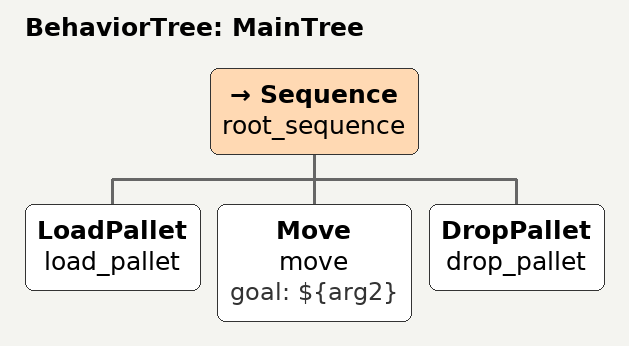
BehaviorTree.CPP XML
<root main_tree_to_execute = "MainTree" >
    <BehaviorTree ID="MainTree">
       <Sequence name="root_sequence">
           <LoadPallet   name="load_pallet"/>
           <Move    name="move" goal="${arg2}"/>
           <DropPallet    name="drop_pallet"/>
       </Sequence>
    </BehaviorTree>
</root>
